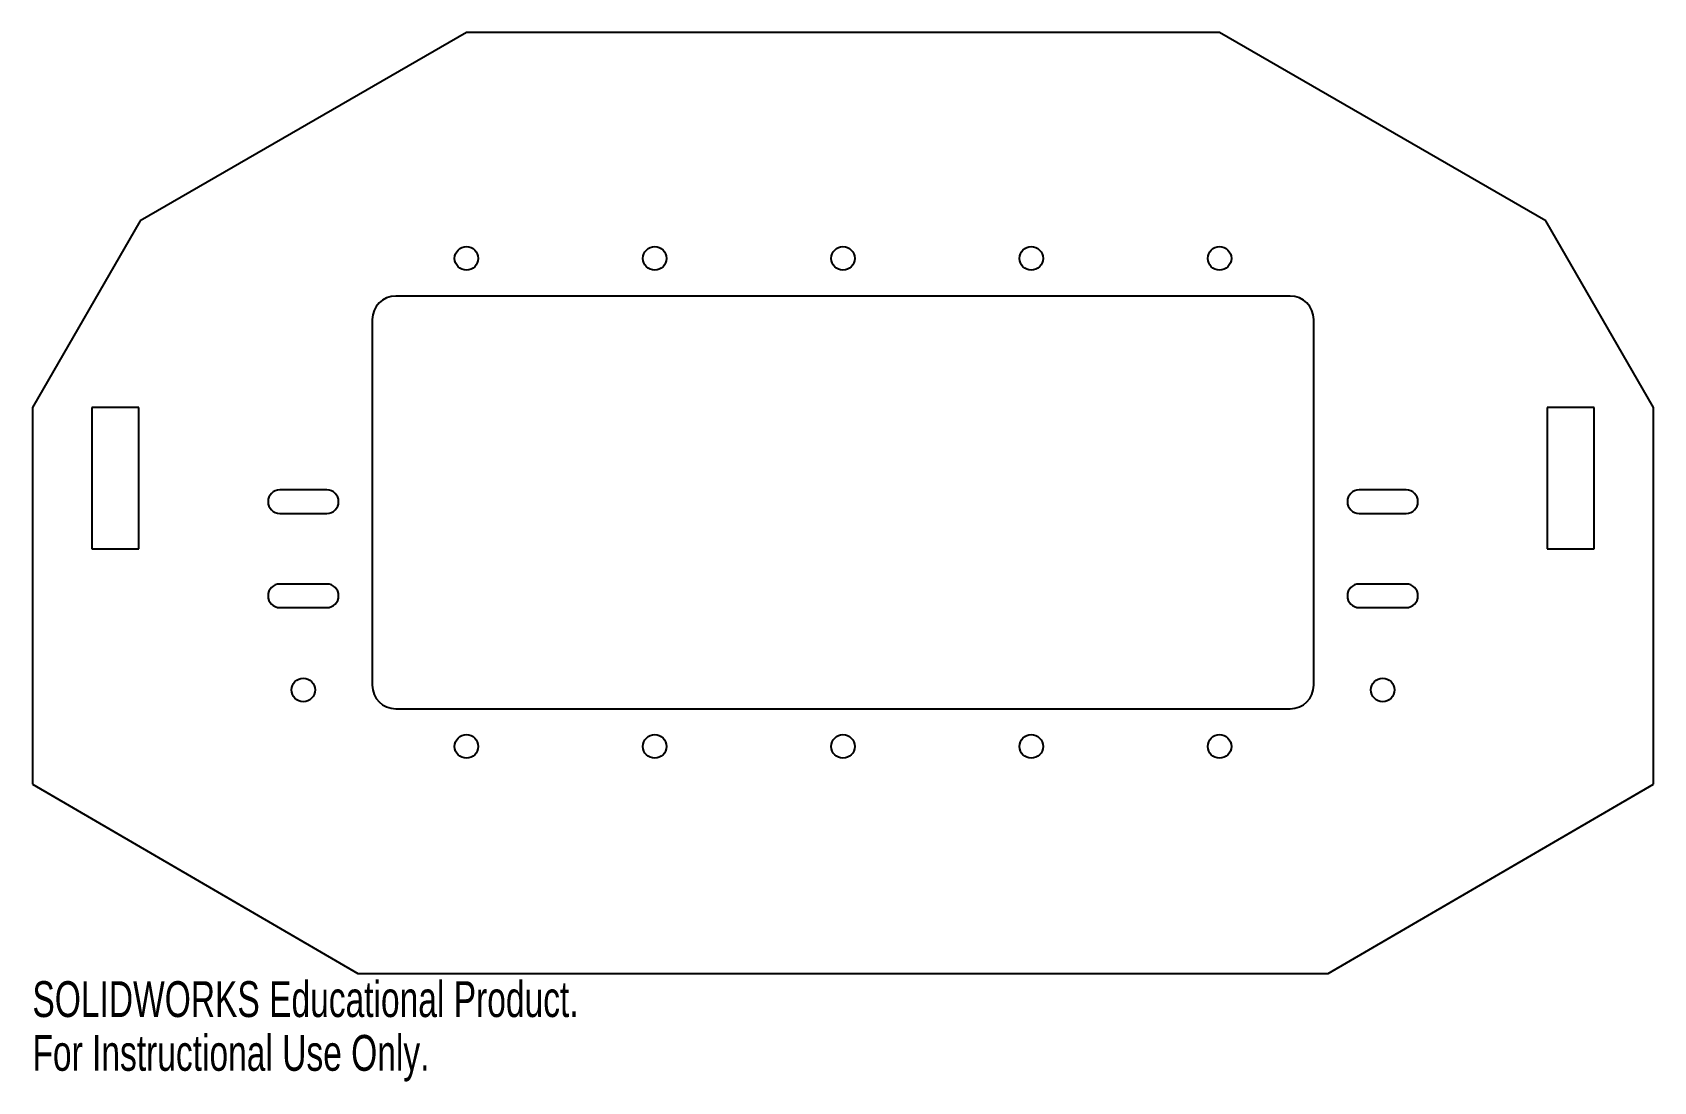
# Model space of a CAD drawing. Header units: inches. Extents: x -2.31 to 6.31, y -5.57 to 0.
import ezdxf

# ---------------------------------------------------------------- set-up
doc = ezdxf.new("R2010")
doc.units = ezdxf.units.IN
doc.header["$MEASUREMENT"] = 0
doc.styles.add('SLDTEXTSTYLE0', font='TXT', dxfattribs={"width": 0.7})

msp = doc.modelspace()

# ---------------------------------------------------------------- linework, layer by layer
at = {"color": 7, "linetype": 'Continuous', "lineweight": 25}
for p, q in [((0, 0), (-1.7321, -1)), ((4, 0), (0, 0)), ((5.7321, -1), (4, 0)), ((-1.7321, -1), (-2.305, -1.9924)), ((6.305, -1.9924), (5.7321, -1)), ((4.375, -1.4), (-0.375, -1.4)), ((-0.5, -1.525), (-0.5, -3.4674)), ((4.5, -3.4674), (4.5, -1.525)), ((-2.305, -1.9924), (-2.305, -3.9924)), ((-1.7402, -1.9924), (-1.9902, -1.9924)), ((-1.9902, -1.9924), (-1.9902, -2.7424)), ((-1.7402, -2.7424), (-1.7402, -1.9924)), ((5.7402, -1.9924), (5.7402, -2.7424)), ((5.9902, -1.9924), (5.7402, -1.9924)), ((5.9902, -2.7424), (5.9902, -1.9924)), ((6.305, -3.9924), (6.305, -1.9924)), ((-0.7413, -2.4299), (-0.9913, -2.4299)), ((4.9913, -2.4299), (4.7413, -2.4299)), ((-0.9913, -2.5549), (-0.7413, -2.5549)), ((4.7413, -2.5549), (4.9913, -2.5549)), ((-1.9902, -2.7424), (-1.7402, -2.7424)), ((5.7402, -2.7424), (5.9902, -2.7424)), ((-0.7413, -2.9299), (-0.9913, -2.9299)), ((4.9913, -2.9299), (4.7413, -2.9299)), ((-0.9913, -3.0549), (-0.7413, -3.0549)), ((4.7413, -3.0549), (4.9913, -3.0549)), ((-0.375, -3.5924), (4.375, -3.5924)), ((-2.305, -3.9924), (-0.5769, -4.9993)), ((4.5769, -4.9993), (6.305, -3.9924)), ((-0.5769, -4.9993), (4.5769, -4.9993))]:
    msp.add_line(p, q, dxfattribs=at)
for centre in [(0, -1.2), (1, -1.2), (2, -1.2), (3, -1.2), (4, -1.2), (-0.8663, -3.4924), (4.8663, -3.4924), (0, -3.7924), (1, -3.7924), (2, -3.7924), (3, -3.7924), (4, -3.7924)]:
    msp.add_circle(centre, 0.0625, dxfattribs=at)
for centre, radius, start, end in [((-0.375, -1.525), 0.125, 90, 180), ((4.375, -1.525), 0.125, 0, 90), ((-0.9913, -2.4924), 0.0625, 90, 270), ((-0.7413, -2.4924), 0.0625, 270, 90), ((4.7413, -2.4924), 0.0625, 90, 270), ((4.9913, -2.4924), 0.0625, 270, 90), ((-0.9913, -2.9924), 0.0625, 90, 270), ((-0.7413, -2.9924), 0.0625, 270, 90), ((4.7413, -2.9924), 0.0625, 90, 270), ((4.9913, -2.9924), 0.0625, 270, 90), ((-0.375, -3.4674), 0.125, 180, 270), ((4.375, -3.4674), 0.125, 270, 0)]:
    msp.add_arc(centre, radius, start, end, dxfattribs=at)

# ---------------------------------------------------------------- texts
at = {"color": 7, "linetype": 'Continuous', "char_height": 0.1903, "attachment_point": 1, "style": 'SLDTEXTSTYLE0'}
for s, insert in [('SOLIDWORKS Educational Product.', (-2.305, -5.0394)), ('For Instructional Use Only.', (-2.305, -5.3249))]:
    msp.add_mtext(s, dxfattribs=dict(at, insert=insert))

doc.saveas('drawing.dxf')
